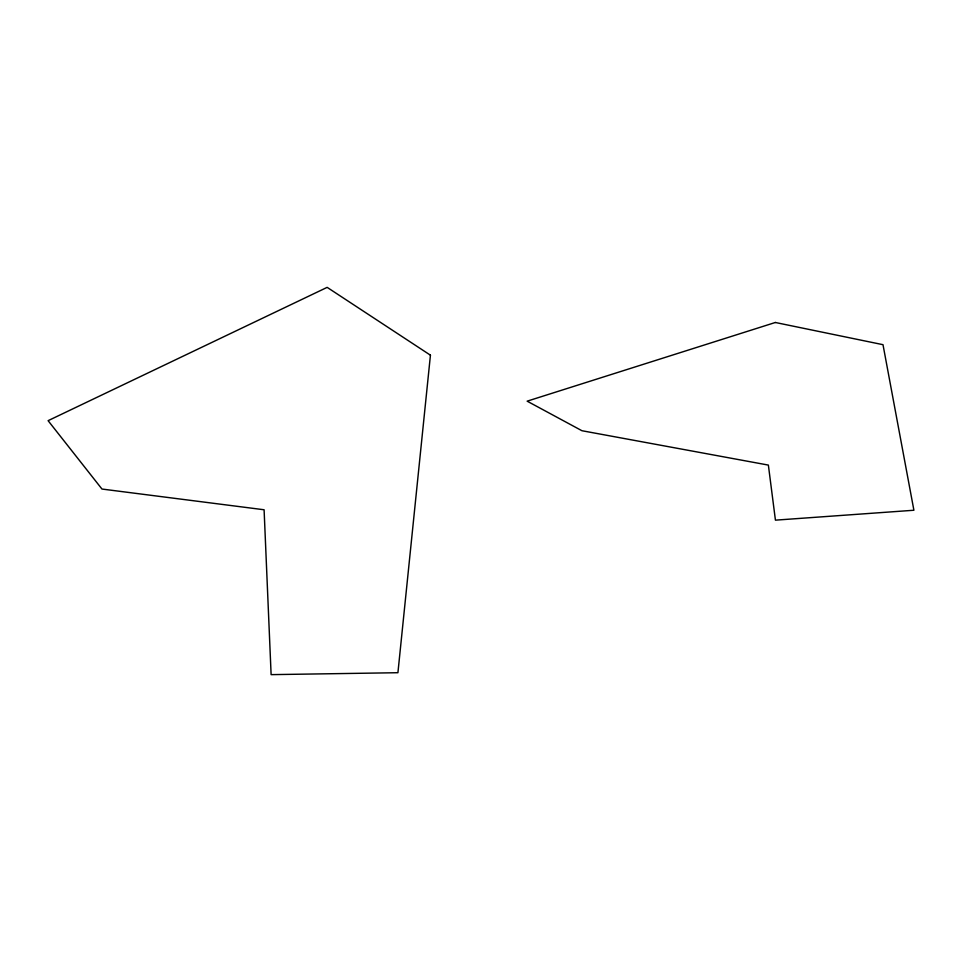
<?xml version="1.0" encoding="UTF-8"?>
<svg xmlns="http://www.w3.org/2000/svg" width="962" height="962" viewBox="0 0 962 962"><rect width="100%" height="100%" fill="white"/><g stroke="black" fill="none" stroke-linecap="round" stroke-linejoin="round"><path stroke-width="1.44" d="M430.435 355.182L397.919 672.715L271.116 674.639L264.093 509.764L101.972 489.045L48.1 420.671L327.152 287.361L430.435 355.182M775.348 322.486L527.152 401.166L581.938 430.723L768.373 465.091L775.432 520.153L913.9 510.245L882.996 344.685L775.348 322.486"/></g></svg>
